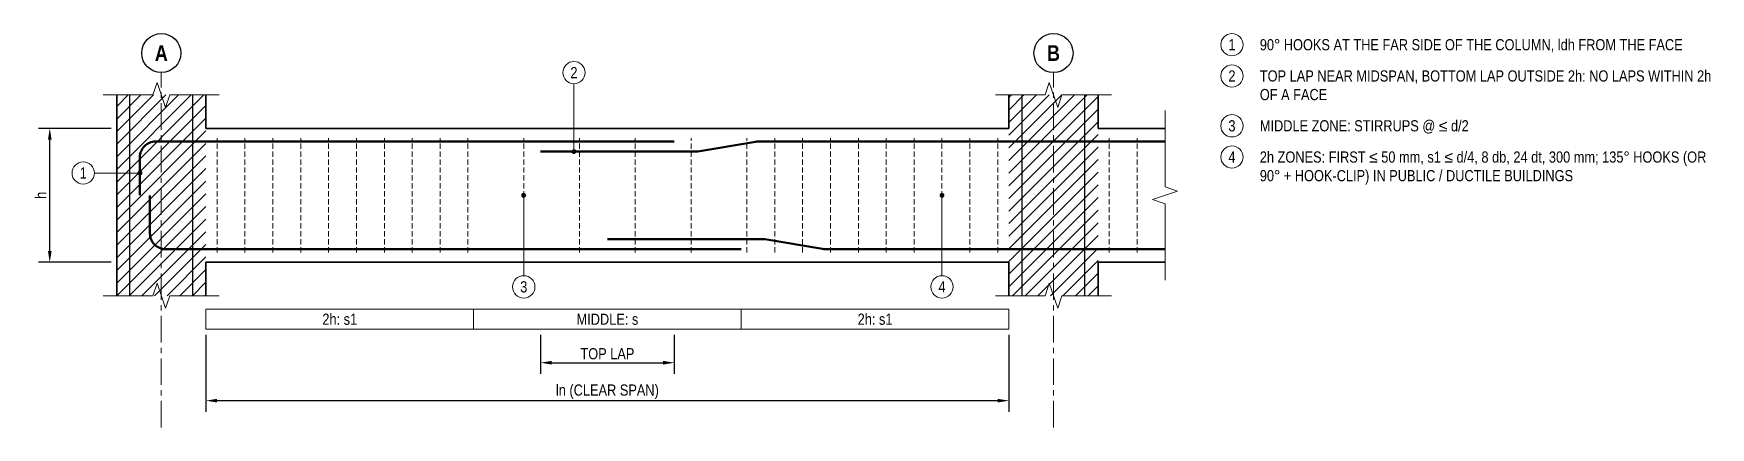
# Model space of a CAD drawing. Header units: millimetres. Extents: x -773 to 6745, y -8740 to -6975.
import ezdxf
from ezdxf.enums import TextEntityAlignment as Align

# ---------------------------------------------------------------- set-up
doc = ezdxf.new("R2010")
doc.units = ezdxf.units.MM
doc.header["$LTSCALE"] = 3.75
doc.linetypes.add('CENTER', pattern=[50.8, 31.75, -6.35, 6.35, -6.35])
doc.linetypes.add('HIDDEN', pattern=[9.525, 6.35, -3.175])
for name, color, linetype, lineweight in [('S-ANNO', 3, 'Continuous', 18), ('S-BREAK', 8, 'Continuous', 18), ('S-CENT', 3, 'CENTER', 18), ('S-CONC', 4, 'Continuous', 35), ('S-DIMS', 2, 'Continuous', 18), ('S-HATCH', 9, 'Continuous', 13), ('S-REBR', 1, 'Continuous', 50), ('S-REBR-NF', 252, 'Continuous', 25), ('S-STIR-ELEV', 8, 'HIDDEN', 18), ('S-SYMB', 6, 'Continuous', 25), ('S-TEXT', 7, 'Continuous', 18), ('S-ZONE', 8, 'Continuous', 18)]:
    doc.layers.add(name, color=color, linetype=linetype, lineweight=lineweight)
doc.styles.add('AN', font='ARIALN_0.TTF')
doc.styles.add('ANB', font='ARIALNB_0.TTF')
doc.dimstyles.new('EIT-25', dxfattribs={"dimscale": 25, "dimtxt": 2, "dimasz": 2, "dimexe": 2, "dimexo": 1, "dimgap": 0.6, "dimtad": 1, "dimdec": 0, "dimtxsty": 'AN', "dimcen": 2.5, "dimclrd": 2, "dimclre": 8, "dimclrt": 7, "dimazin": 3, "dimtfac": 1, "dimtmove": 1, "dimatfit": 3, "dimlwd": -1, "dimlwe": -1, "dimarcsym": 0})

msp = doc.modelspace()

# ---------------------------------------------------------------- hatches: boundary and pattern name
at = {"layer": 'S-ANNO'}
h = msp.add_hatch(color=256, dxfattribs=at)
h.dxf.hatch_style = 1
edge = h.paths.add_edge_path()
edge.add_arc((1650, -7504), 8.75, 0, 360)
h = msp.add_hatch(color=256, dxfattribs=at)
h.dxf.hatch_style = 1
edge = h.paths.add_edge_path()
edge.add_arc((-296, -7600), 8.75, 0, 360)
h = msp.add_hatch(color=256, dxfattribs=at)
h.dxf.hatch_style = 1
edge = h.paths.add_edge_path()
edge.add_arc((1425, -7700), 8.75, 0, 360)
h = msp.add_hatch(color=256, dxfattribs=at)
h.dxf.hatch_style = 1
edge = h.paths.add_edge_path()
edge.add_arc((3300, -7700), 8.75, 0, 360)
at = {"layer": 'S-HATCH'}
h = msp.add_hatch(dxfattribs=at)
h.set_pattern_fill('ANSI31', color=256, scale=12.5984)
h.paths.add_polyline_path([(-400, -8150), (0, -8150), (0, -7250), (-400, -7250)])
h = msp.add_hatch(dxfattribs=at)
h.set_pattern_fill('ANSI31', color=256, scale=12.5984)
h.paths.add_polyline_path([(3600, -8150), (4000, -8150), (4000, -7250), (3600, -7250)])

# ---------------------------------------------------------------- linework, layer by layer
at = {"layer": 'S-ANNO'}
for p, q in [((1650, -7200), (1650, -7504)), ((-500, -7600), (-296, -7600)), ((1425, -8060), (1425, -7700)), ((3300, -8060), (3300, -7700))]:
    msp.add_line(p, q, dxfattribs=at)
for centre, radius in [((4600, -7025), 50), ((1650, -7150), 50), ((4600, -7165), 50), ((4600, -7388.3), 50), ((1650, -7504), 8.75), ((4600, -7528.3), 50), ((-550, -7600), 50), ((-296, -7600), 8.75), ((1425, -7700), 8.75), ((3300, -7700), 8.75), ((1425, -8110), 50), ((3300, -8110), 50)]:
    msp.add_circle(centre, radius, dxfattribs=at)
at = {"layer": 'S-BREAK', "flags": 128}
for points in [[(-460, -7250), (-237.5, -7250), (-218.8, -7193.8), (-181.2, -7306.2), (-162.5, -7250), (60, -7250)], [(3540, -7250), (3762.5, -7250), (3781.2, -7193.8), (3818.8, -7306.2), (3837.5, -7250), (4060, -7250)], [(4300, -8080), (4300, -7737.5), (4243.8, -7718.8), (4356.2, -7681.2), (4300, -7662.5), (4300, -7320)], [(-460, -8150), (-237.5, -8150), (-218.8, -8093.8), (-181.2, -8206.2), (-162.5, -8150), (60, -8150)], [(3540, -8150), (3762.5, -8150), (3781.2, -8093.8), (3818.8, -8206.2), (3837.5, -8150), (4060, -8150)]]:
    msp.add_lwpolyline(points, dxfattribs=at)
at = {"layer": 'S-CENT'}
for p, q in [((-200, -8740), (-200, -7150)), ((3800, -8740), (3800, -7150))]:
    msp.add_line(p, q, dxfattribs=at)
at = {"layer": 'S-CONC'}
for p, q in [((-400, -8150), (-400, -7250)), ((0, -7400), (0, -7250)), ((3600, -7400), (3600, -7250)), ((4000, -7400), (4000, -7250)), ((0, -7400), (3600, -7400)), ((4000, -7400), (4300, -7400)), ((0, -8150), (0, -8000)), ((0, -8000), (3600, -8000)), ((3600, -8150), (3600, -8000)), ((4000, -8150), (4000, -8000)), ((4000, -8000), (4300, -8000))]:
    msp.add_line(p, q, dxfattribs=at)
at = {"layer": 'S-REBR', "flags": 128}
for points in [[(-296, -7699), (-296, -7529, -0.414214), (-226, -7459), (2100, -7459)], [(1500, -7504), (2194.2, -7504, 0.041311), (2205.7, -7503), (2464.3, -7460, -0.041311), (2475.8, -7459), (4300, -7459)], [(-251, -7701), (-251, -7871, 0.414214), (-181, -7941), (2400, -7941)], [(1800, -7896), (2494.2, -7896, -0.041311), (2505.7, -7897), (2764.3, -7940, 0.041311), (2775.8, -7941), (4300, -7941)]]:
    msp.add_lwpolyline(points, format="xyb", dxfattribs=at)
at = {"layer": 'S-REBR-NF', "flags": 128}
for points in [[(-341, -8150), (-341, -7250)], [(-59, -8150), (-59, -7250)], [(3659, -8150), (3659, -7250)], [(3941, -8150), (3941, -7250)]]:
    msp.add_lwpolyline(points, dxfattribs=at)
at = {"layer": 'S-STIR-ELEV'}
for p, q in [((50, -7955.5), (50, -7444.5)), ((175, -7955.5), (175, -7444.5)), ((300, -7955.5), (300, -7444.5)), ((425, -7955.5), (425, -7444.5)), ((550, -7955.5), (550, -7444.5)), ((675, -7955.5), (675, -7444.5)), ((800, -7955.5), (800, -7444.5)), ((925, -7955.5), (925, -7444.5)), ((1050, -7955.5), (1050, -7444.5)), ((1175, -7955.5), (1175, -7444.5)), ((1425, -7955.5), (1425, -7444.5)), ((1675, -7955.5), (1675, -7444.5)), ((1925, -7955.5), (1925, -7444.5)), ((2175, -7955.5), (2175, -7444.5)), ((2425, -7955.5), (2425, -7444.5)), ((2550, -7955.5), (2550, -7444.5)), ((2675, -7955.5), (2675, -7444.5)), ((2800, -7955.5), (2800, -7444.5)), ((2925, -7955.5), (2925, -7444.5)), ((3050, -7955.5), (3050, -7444.5)), ((3175, -7955.5), (3175, -7444.5)), ((3300, -7955.5), (3300, -7444.5)), ((3425, -7955.5), (3425, -7444.5)), ((3550, -7955.5), (3550, -7444.5)), ((4050, -7955.5), (4050, -7444.5)), ((4175, -7955.5), (4175, -7444.5))]:
    msp.add_line(p, q, dxfattribs=at)
at = {"layer": 'S-SYMB'}
for centre in [(-200, -7062.5), (3800, -7062.5)]:
    msp.add_circle(centre, 87.5, dxfattribs=at)
at = {"layer": 'S-ZONE', "flags": 128}
for points in [[(0, -8210), (1200, -8210), (1200, -8300), (0, -8300)], [(1200, -8210), (2400, -8210), (2400, -8300), (1200, -8300)], [(2400, -8210), (3600, -8210), (3600, -8300), (2400, -8300)]]:
    msp.add_lwpolyline(points, close=True, dxfattribs=at)

# ---------------------------------------------------------------- texts
at = {"layer": 'S-TEXT'}
for s, height, style, p in [('A', 70, 'ANB', (-200, -7062.5)), ('B', 70, 'ANB', (3800, -7062.5)), ('1', 50, 'AN', (4600, -7025)), ('2', 50, 'AN', (1650, -7150)), ('2', 50, 'AN', (4600, -7165)), ('3', 50, 'AN', (4600, -7388.3)), ('4', 50, 'AN', (4600, -7528.3)), ('1', 50, 'AN', (-550, -7600)), ('3', 50, 'AN', (1425, -8110)), ('4', 50, 'AN', (3300, -8110)), ('2h: s1', 50, 'AN', (600, -8255)), ('MIDDLE: s', 50, 'AN', (1800, -8255)), ('2h: s1', 50, 'AN', (3000, -8255))]:
    msp.add_text(s, height=height, dxfattribs=dict(at, style=style)).set_placement(p, align=Align.MIDDLE_CENTER)
at = {"layer": 'S-TEXT', "style": 'AN'}
for s, p in [('90° HOOKS AT THE FAR SIDE OF THE COLUMN, ldh FROM THE FACE', (4725, -7025)), ('TOP LAP NEAR MIDSPAN, BOTTOM LAP OUTSIDE 2h: NO LAPS WITHIN 2h', (4725, -7165)), ('OF A FACE', (4725, -7248.3)), ('MIDDLE ZONE: STIRRUPS @ ≤ d/2', (4725, -7388.3)), ('2h ZONES: FIRST ≤ 50 mm, s1 ≤ d/4, 8 db, 24 dt, 300 mm; 135° HOOKS (OR', (4725, -7528.3)), ('90° + HOOK-CLIP) IN PUBLIC / DUCTILE BUILDINGS', (4725, -7611.7))]:
    msp.add_text(s, height=50, dxfattribs=at).set_placement(p, align=Align.MIDDLE_LEFT)

# ---------------------------------------------------------------- dimensions: what is measured, and where the dimension line sits
at = {"layer": 'S-DIMS'}
msp.add_linear_dim(base=(-700, -8000), p1=(-400, -8000), p2=(-400, -7400), angle=90, text='h', dimstyle='EIT-25', dxfattribs=at).render()
for base, p1, p2, text in [((0, -8620), (0, -8300), (3600, -8300), 'ln (CLEAR SPAN)'), ((1500, -8450), (1500, -8300), (2100, -8300), 'TOP LAP')]:
    msp.add_linear_dim(base=base, p1=p1, p2=p2, text=text, dimstyle='EIT-25', dxfattribs=at).render()

doc.saveas('drawing.dxf')
